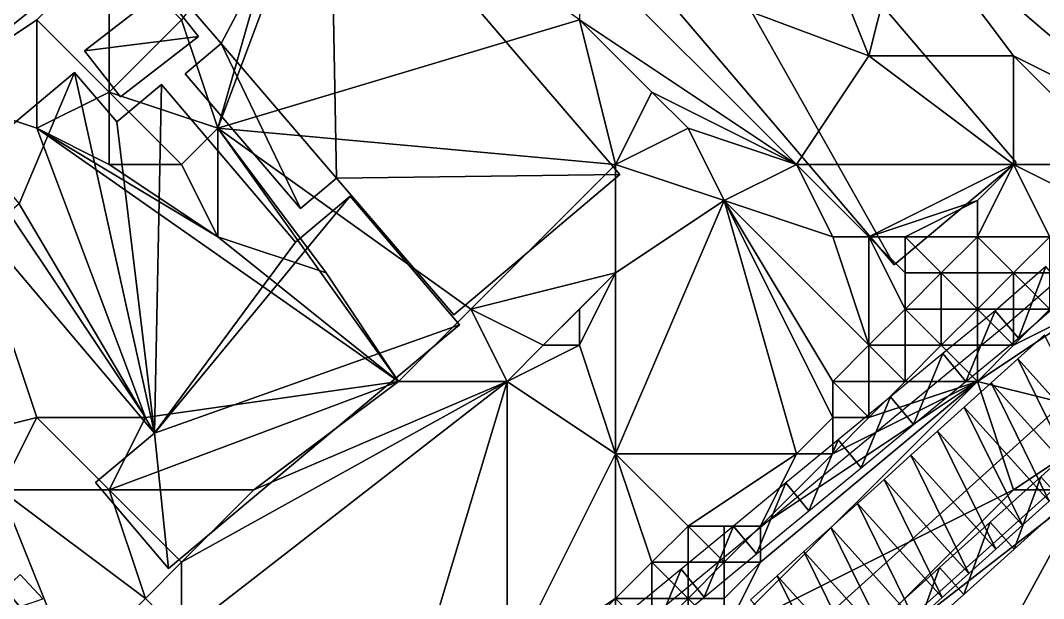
# Model space of a CAD drawing. Header units: metres. Extents: x -1103 to 901, y -902 to 905.
# Drawn here: x -52.9 to 3.7, y 380 to 412 of the extents above; entities that cross this region are included whole.
import ezdxf

# ---------------------------------------------------------------- set-up
doc = ezdxf.new("R2010")
doc.units = ezdxf.units.M
for name, color, linetype in [('OSM_BUILDING_FOOTPRINTS', 7, 'CONTINUOUS'), ('OSM_BUILDING_ROOFS', 1, 'CONTINUOUS'), ('OSM_BUILDING_WALLS', 8, 'CONTINUOUS'), ('OSM_ROAD_AXES', 2, 'CONTINUOUS'), ('OSM_ROAD_SURFACE', 9, 'CONTINUOUS'), ('OSM_TERRAIN', 3, 'CONTINUOUS'), ('OSM_WATER_SURFACE', 5, 'CONTINUOUS'), ('OSM_WATERWAYS', 5, 'CONTINUOUS')]:
    doc.layers.add(name, color=color, linetype=linetype)

msp = doc.modelspace()

# ---------------------------------------------------------------- linework, layer by layer
at = {"layer": 'OSM_BUILDING_FOOTPRINTS'}
for points in [[(-33.858, 432.794, 9.679), (-27.115, 438.467, 9.679), (2.133, 404.107, 9.679), (-4.598, 398.455, 9.679), (-33.858, 432.794, 9.679)], [(-44.956, 414.358, 9.906), (-35.781, 422.122, 9.906), (-19.775, 403.443, 9.906), (-28.95, 395.68, 9.906), (-35.427, 403.244, 9.906), (-37.417, 401.563, 9.906), (-43.795, 409.006, 9.906), (-41.805, 410.687, 9.906), (-44.956, 414.358, 9.906)], [(-45.066, 413.617, 9.858), (-43.066, 411.074, 9.858), (-47.366, 407.745, 9.858), (-49.366, 410.289, 9.858), (-45.066, 413.617, 9.858)], [(-54.882, 400.225, 9.994), (-45.486, 389.144, 9.994), (-48.758, 386.401, 9.994), (-44.713, 381.646, 9.994), (-28.64, 395.127, 9.994), (-34.676, 402.238, 9.994), (-37.705, 399.705, 9.994), (-45.1, 408.431, 9.994), (-47.576, 406.352, 9.994), (-49.908, 409.094, 9.994), (-55.313, 404.571, 9.994), (-52.981, 401.817, 9.994), (-54.882, 400.225, 9.994)]]:
    msp.add_polyline3d(points, close=True, dxfattribs=at)
at = {"layer": 'OSM_BUILDING_ROOFS'}
for points in [[(-27.115, 438.467, 19.679), (-33.858, 432.794, 19.679), (-4.598, 398.455, 19.679)], [(-27.115, 438.467, 19.679), (-4.598, 398.455, 19.679), (2.133, 404.107, 19.679)], [(-35.781, 422.122, 19.906), (-44.956, 414.358, 19.906), (-41.805, 410.687, 19.906)], [(-35.427, 403.244, 19.906), (-35.781, 422.122, 19.906), (-41.805, 410.687, 19.906)], [(-35.427, 403.244, 19.906), (-19.775, 403.443, 19.906), (-35.781, 422.122, 19.906)], [(-43.066, 411.074, 19.858), (-45.066, 413.617, 19.858), (-49.366, 410.289, 19.858)], [(-43.066, 411.074, 19.858), (-49.366, 410.289, 19.858), (-47.366, 407.745, 19.858)], [(-41.805, 410.687, 19.906), (-43.795, 409.006, 19.906), (-37.417, 401.563, 19.906)], [(-41.805, 410.687, 19.906), (-37.417, 401.563, 19.906), (-35.427, 403.244, 19.906)], [(-49.908, 409.094, 15.194), (-55.313, 404.571, 15.194), (-52.981, 401.817, 15.194)], [(-49.908, 409.094, 15.194), (-52.981, 401.817, 15.194), (-45.486, 389.144, 15.194)], [(-45.486, 389.144, 15.194), (-47.576, 406.352, 15.194), (-49.908, 409.094, 15.194)], [(-45.486, 389.144, 15.194), (-45.1, 408.431, 15.194), (-47.576, 406.352, 15.194)], [(-45.486, 389.144, 15.194), (-37.705, 399.705, 15.194), (-45.1, 408.431, 15.194)], [(-35.427, 403.244, 19.906), (-28.95, 395.68, 19.906), (-19.775, 403.443, 19.906)], [(-45.486, 389.144, 15.194), (-28.64, 395.127, 15.194), (-34.676, 402.238, 15.194)], [(-45.486, 389.144, 15.194), (-34.676, 402.238, 15.194), (-37.705, 399.705, 15.194)], [(-52.981, 401.817, 15.194), (-54.882, 400.225, 15.194), (-45.486, 389.144, 15.194)], [(-45.486, 389.144, 15.194), (-44.713, 381.646, 15.194), (-28.64, 395.127, 15.194)], [(-45.486, 389.144, 15.194), (-48.758, 386.401, 15.194), (-44.713, 381.646, 15.194)]]:
    msp.add_3dface(points, dxfattribs=at)
at = {"layer": 'OSM_BUILDING_WALLS'}
for points in [[(2.133, 404.107, 9.679), (-27.115, 438.467, 9.679), (-27.115, 438.467, 19.679)], [(2.133, 404.107, 9.679), (-27.115, 438.467, 19.679), (2.133, 404.107, 19.679)], [(-33.858, 432.794, 9.679), (-4.598, 398.455, 9.679), (-4.598, 398.455, 19.679)], [(-33.858, 432.794, 9.679), (-4.598, 398.455, 19.679), (-33.858, 432.794, 19.679)], [(-19.775, 403.443, 9.906), (-35.781, 422.122, 9.906), (-35.781, 422.122, 19.906)], [(-19.775, 403.443, 9.906), (-35.781, 422.122, 19.906), (-19.775, 403.443, 19.906)], [(-44.956, 414.358, 9.906), (-41.805, 410.687, 9.906), (-41.805, 410.687, 19.906)], [(-44.956, 414.358, 9.906), (-41.805, 410.687, 19.906), (-44.956, 414.358, 19.906)], [(-45.066, 413.617, 9.858), (-49.366, 410.289, 9.858), (-49.366, 410.289, 19.858)], [(-45.066, 413.617, 9.858), (-49.366, 410.289, 19.858), (-45.066, 413.617, 19.858)], [(-43.066, 411.074, 9.858), (-45.066, 413.617, 9.858), (-45.066, 413.617, 19.858)], [(-43.066, 411.074, 9.858), (-45.066, 413.617, 19.858), (-43.066, 411.074, 19.858)], [(-47.366, 407.745, 9.858), (-43.066, 411.074, 9.858), (-43.066, 411.074, 19.858)], [(-47.366, 407.745, 9.858), (-43.066, 411.074, 19.858), (-47.366, 407.745, 19.858)], [(-41.805, 410.687, 9.906), (-43.795, 409.006, 9.906), (-43.795, 409.006, 19.906)], [(-41.805, 410.687, 9.906), (-43.795, 409.006, 19.906), (-41.805, 410.687, 19.906)], [(-49.366, 410.289, 9.858), (-47.366, 407.745, 9.858), (-47.366, 407.745, 19.858)], [(-49.366, 410.289, 9.858), (-47.366, 407.745, 19.858), (-49.366, 410.289, 19.858)], [(-49.908, 409.094, 9.994), (-55.313, 404.571, 9.994), (-55.313, 404.571, 15.194)], [(-49.908, 409.094, 9.994), (-55.313, 404.571, 15.194), (-49.908, 409.094, 15.194)], [(-47.576, 406.352, 9.994), (-49.908, 409.094, 9.994), (-49.908, 409.094, 15.194)], [(-47.576, 406.352, 9.994), (-49.908, 409.094, 15.194), (-47.576, 406.352, 15.194)], [(-43.795, 409.006, 9.906), (-37.417, 401.563, 9.906), (-37.417, 401.563, 19.906)], [(-43.795, 409.006, 9.906), (-37.417, 401.563, 19.906), (-43.795, 409.006, 19.906)], [(-45.1, 408.431, 9.994), (-47.576, 406.352, 9.994), (-47.576, 406.352, 15.194)], [(-45.1, 408.431, 9.994), (-47.576, 406.352, 15.194), (-45.1, 408.431, 15.194)], [(-37.705, 399.705, 9.994), (-45.1, 408.431, 9.994), (-45.1, 408.431, 15.194)], [(-37.705, 399.705, 9.994), (-45.1, 408.431, 15.194), (-37.705, 399.705, 15.194)], [(-4.598, 398.455, 9.679), (2.133, 404.107, 9.679), (2.133, 404.107, 19.679)], [(-4.598, 398.455, 9.679), (2.133, 404.107, 19.679), (-4.598, 398.455, 19.679)], [(-28.95, 395.68, 9.906), (-19.775, 403.443, 9.906), (-19.775, 403.443, 19.906)], [(-28.95, 395.68, 9.906), (-19.775, 403.443, 19.906), (-28.95, 395.68, 19.906)], [(-37.417, 401.563, 9.906), (-35.427, 403.244, 9.906), (-35.427, 403.244, 19.906)], [(-37.417, 401.563, 9.906), (-35.427, 403.244, 19.906), (-37.417, 401.563, 19.906)], [(-35.427, 403.244, 9.906), (-28.95, 395.68, 9.906), (-28.95, 395.68, 19.906)], [(-35.427, 403.244, 9.906), (-28.95, 395.68, 19.906), (-35.427, 403.244, 19.906)], [(-34.676, 402.238, 9.994), (-37.705, 399.705, 9.994), (-37.705, 399.705, 15.194)], [(-34.676, 402.238, 9.994), (-37.705, 399.705, 15.194), (-34.676, 402.238, 15.194)], [(-28.64, 395.127, 9.994), (-34.676, 402.238, 9.994), (-34.676, 402.238, 15.194)], [(-28.64, 395.127, 9.994), (-34.676, 402.238, 15.194), (-28.64, 395.127, 15.194)], [(-54.882, 400.225, 9.994), (-45.486, 389.144, 9.994), (-45.486, 389.144, 15.194)], [(-54.882, 400.225, 9.994), (-45.486, 389.144, 15.194), (-54.882, 400.225, 15.194)], [(-44.713, 381.646, 9.994), (-28.64, 395.127, 9.994), (-28.64, 395.127, 15.194)], [(-44.713, 381.646, 9.994), (-28.64, 395.127, 15.194), (-44.713, 381.646, 15.194)], [(-45.486, 389.144, 9.994), (-48.758, 386.401, 9.994), (-48.758, 386.401, 15.194)], [(-45.486, 389.144, 9.994), (-48.758, 386.401, 15.194), (-45.486, 389.144, 15.194)], [(-48.758, 386.401, 9.994), (-44.713, 381.646, 9.994), (-44.713, 381.646, 15.194)], [(-48.758, 386.401, 9.994), (-44.713, 381.646, 15.194), (-48.758, 386.401, 15.194)]]:
    msp.add_3dface(points, dxfattribs=at)
at = {"layer": 'OSM_ROAD_AXES'}
msp.add_polyline3d([(-77.255, 318.222, 13.765), (-17.587, 370.653, 14.891), (41.507, 423.969, 9.215), (64.886, 443.101, 7.999), (86.894, 462.421, 8.395), (179.625, 541.713, 13.917)], dxfattribs=at)
at = {"layer": 'OSM_ROAD_SURFACE'}
for points in [[(6.918, 388.048, 13.655), (3.706, 394.578, 13.53), (2.229, 393.245, 13.642)], [(5.441, 386.715, 13.722), (2.229, 393.245, 13.642), (0.752, 391.912, 13.733)], [(5.441, 386.715, 13.722), (6.918, 388.048, 13.655), (2.229, 393.245, 13.642)], [(3.963, 385.382, 13.797), (0.752, 391.912, 13.733), (-0.726, 390.579, 13.84)], [(3.963, 385.382, 13.797), (5.441, 386.715, 13.722), (0.752, 391.912, 13.733)], [(2.486, 384.049, 13.883), (-0.726, 390.579, 13.84), (-2.203, 389.246, 13.938)], [(2.486, 384.049, 13.883), (3.963, 385.382, 13.797), (-0.726, 390.579, 13.84)], [(1.009, 382.716, 13.968), (-2.203, 389.246, 13.938), (-3.68, 387.914, 14.036)], [(1.009, 382.716, 13.968), (2.486, 384.049, 13.883), (-2.203, 389.246, 13.938)], [(-0.469, 381.383, 14.054), (-3.68, 387.914, 14.036), (-5.158, 386.581, 14.134)], [(-0.469, 381.383, 14.054), (1.009, 382.716, 13.968), (-3.68, 387.914, 14.036)], [(-1.946, 380.05, 14.139), (-5.158, 386.581, 14.134), (-6.635, 385.248, 14.232)], [(-1.946, 380.05, 14.139), (-0.469, 381.383, 14.054), (-5.158, 386.581, 14.134)], [(-3.423, 378.718, 14.225), (-6.635, 385.248, 14.232), (-8.112, 383.915, 14.329)], [(-3.423, 378.718, 14.225), (-1.946, 380.05, 14.139), (-6.635, 385.248, 14.232)], [(-4.901, 377.385, 14.326), (-8.112, 383.915, 14.329), (-9.59, 382.582, 14.422)], [(-4.901, 377.385, 14.326), (-3.423, 378.718, 14.225), (-8.112, 383.915, 14.329)], [(-6.378, 376.052, 14.433), (-9.59, 382.582, 14.422), (-11.067, 381.249, 14.515)], [(-6.378, 376.052, 14.433), (-4.901, 377.385, 14.326), (-9.59, 382.582, 14.422)], [(-51.66, 379.977, 14.582), (-52.925, 381.311, 14.525), (-55.828, 378.559, 14.546)], [(-7.855, 374.719, 14.539), (-11.067, 381.249, 14.515), (-12.544, 379.916, 14.608)], [(-7.855, 374.719, 14.539), (-6.378, 376.052, 14.433), (-11.067, 381.249, 14.515)]]:
    msp.add_3dface(points, dxfattribs=at)
at = {"layer": 'OSM_TERRAIN'}
for points in [[(-42, 406, 12.31), (-22, 412, 12.354), (-36, 422, 12.178)], [(-42, 406, 12.31), (-36, 422, 12.178), (-38, 420, 12.197)], [(-42, 406, 12.31), (-38, 420, 12.197), (-44, 412, 11.847)], [(-22, 416, 11.905), (-6, 410, 11.88), (-10, 420, 11.91)], [(-6, 410, 11.88), (-4, 418, 12.394), (-10, 420, 11.91)], [(-58, 408, 12.32), (-48, 416, 11.72), (-56, 418, 12.306)], [(-6, 410, 11.88), (2, 410, 12.643), (-4, 418, 12.394)], [(2, 410, 12.643), (10, 406, 12.625), (-4, 418, 12.394)], [(10, 406, 12.625), (4, 418, 12.409), (-4, 418, 12.394)], [(-52, 412, 11.995), (-48, 416, 11.72), (-58, 408, 12.32)], [(-52, 412, 11.995), (-48, 408, 11.941), (-48, 416, 11.72)], [(-48, 408, 11.941), (-44, 412, 11.847), (-48, 416, 11.72)], [(-22, 412, 12.354), (-10, 404, 12.066), (-22, 416, 11.905)], [(-10, 404, 12.066), (-6, 410, 11.88), (-22, 416, 11.905)], [(-52, 406, 13.153), (-52, 412, 11.995), (-58, 408, 12.32)], [(-52, 406, 13.153), (-48, 408, 11.941), (-52, 412, 11.995)], [(-48, 408, 11.941), (-42, 406, 12.31), (-44, 412, 11.847)], [(-42, 406, 12.31), (-20, 404, 12.25), (-22, 412, 12.354)], [(-20, 404, 12.25), (-18, 408, 12.928), (-22, 412, 12.354)], [(-18, 408, 12.928), (-10, 404, 12.066), (-22, 412, 12.354)], [(2, 404, 11.88), (-6, 410, 11.88), (-10, 404, 12.066)], [(2, 404, 11.88), (2, 410, 12.643), (-6, 410, 11.88)], [(2, 404, 11.88), (8, 404, 12.835), (2, 410, 12.643)], [(8, 404, 12.835), (10, 406, 12.625), (2, 410, 12.643)], [(-60, 388, 14.21), (-52, 390, 13.856), (-58, 408, 12.32)], [(-52, 390, 13.856), (-46, 390, 13.153), (-58, 408, 12.32)], [(-58, 408, 12.32), (-46, 390, 13.153), (-52, 406, 13.153)], [(-52, 406, 13.153), (-48, 404, 13.087), (-48, 408, 11.941)], [(-48, 404, 13.087), (-44, 404, 13.012), (-48, 408, 11.941)], [(-44, 404, 13.012), (-42, 406, 12.31), (-48, 408, 11.941)], [(-20, 404, 12.25), (-16, 406, 13.111), (-18, 408, 12.928)], [(-16, 406, 13.111), (-10, 404, 12.066), (-18, 408, 12.928)], [(-46, 390, 13.153), (-32, 392, 13.199), (-52, 406, 13.153)], [(-32, 392, 13.199), (-42, 400, 13.153), (-52, 406, 13.153)], [(-52, 406, 13.153), (-42, 400, 13.153), (-48, 404, 13.087)], [(-42, 400, 13.153), (-42, 406, 12.31), (-44, 404, 13.012)], [(-36, 398, 13.113), (-32, 392, 13.199), (-42, 406, 12.31)], [(-32, 392, 13.199), (-28, 396, 12.299), (-42, 406, 12.31)], [(-42, 400, 13.153), (-36, 398, 13.113), (-42, 406, 12.31)], [(-28, 396, 12.299), (-20, 404, 12.25), (-42, 406, 12.31)], [(-14, 402, 13.556), (-16, 406, 13.111), (-20, 404, 12.25)], [(-16, 406, 13.111), (-14, 402, 13.556), (-10, 404, 12.066)], [(-42, 400, 13.153), (-44, 404, 13.012), (-48, 404, 13.087)], [(-28, 396, 12.299), (-20, 398, 13.928), (-20, 404, 12.25)], [(-20, 398, 13.928), (-14, 402, 13.556), (-20, 404, 12.25)], [(-14, 402, 13.556), (-8, 400, 12.568), (-10, 404, 12.066)], [(-8, 400, 12.568), (-6, 400, 11.908), (-10, 404, 12.066)], [(-6, 400, 11.908), (2, 404, 11.88), (-10, 404, 12.066)], [(0, 402, 11.966), (2, 404, 11.88), (-6, 400, 11.908)], [(0, 400, 12.561), (4, 400, 13.256), (2, 404, 11.88)], [(0, 400, 12.561), (2, 404, 11.88), (0, 402, 11.966)], [(4, 400, 13.256), (6, 402, 13.045), (2, 404, 11.88)], [(6, 402, 13.045), (8, 404, 12.835), (2, 404, 11.88)], [(-20, 388, 14.858), (-14, 402, 13.556), (-20, 398, 13.928)], [(-20, 388, 14.858), (-10, 388, 14.415), (-14, 402, 13.556)], [(-10, 388, 14.415), (-8, 390, 14.34), (-14, 402, 13.556)], [(-8, 390, 14.34), (-8, 392, 14.229), (-14, 402, 13.556)], [(-8, 392, 14.229), (-6, 394, 14.005), (-14, 402, 13.556)], [(-14, 402, 13.556), (-6, 394, 14.005), (-8, 400, 12.568)], [(-4, 400, 11.88), (0, 402, 11.966), (-6, 400, 11.908)], [(-4, 400, 11.88), (0, 400, 12.561), (0, 402, 11.966)], [(-32, 392, 13.199), (-36, 398, 13.113), (-42, 400, 13.153)], [(-6, 394, 14.005), (-6, 400, 11.908), (-8, 400, 12.568)], [(-6, 394, 14.005), (-4, 396, 13.089), (-6, 400, 11.908)], [(-4, 396, 13.089), (-4, 398, 12.207), (-6, 400, 11.908)], [(-6, 400, 11.908), (-4, 398, 12.207), (-4, 400, 11.88)], [(-4, 398, 12.207), (-2, 398, 12.75), (-4, 400, 11.88)], [(-2, 398, 12.75), (0, 400, 12.561), (-4, 400, 11.88)], [(-2, 398, 12.75), (0, 398, 13.244), (0, 400, 12.561)], [(0, 398, 13.244), (2, 398, 13.354), (0, 400, 12.561)], [(2, 398, 13.354), (4, 400, 13.256), (0, 400, 12.561)], [(2, 398, 13.354), (4, 398, 12.568), (4, 400, 13.256)], [(-24, 394, 14.159), (-20, 398, 13.928), (-28, 396, 12.299)], [(-24, 394, 14.159), (-22, 396, 14.052), (-20, 398, 13.928)], [(-20, 388, 14.858), (-20, 398, 13.928), (-22, 394, 14.265)], [(-22, 394, 14.265), (-20, 398, 13.928), (-22, 396, 14.052)], [(-4, 396, 13.089), (-2, 396, 13.519), (-2, 398, 12.75)], [(-4, 396, 13.089), (-2, 398, 12.75), (-4, 398, 12.207)], [(-2, 396, 13.519), (0, 396, 13.341), (-2, 398, 12.75)], [(0, 396, 13.341), (0, 398, 13.244), (-2, 398, 12.75)], [(0, 396, 13.341), (2, 396, 12.82), (2, 398, 13.354)], [(0, 396, 13.341), (2, 398, 13.354), (0, 398, 13.244)], [(2, 396, 12.82), (4, 396, 13.162), (2, 398, 13.354)], [(4, 396, 13.162), (4, 398, 12.568), (2, 398, 13.354)], [(-26, 392, 14.257), (-28, 396, 12.299), (-32, 392, 13.199)], [(-26, 392, 14.257), (-24, 394, 14.159), (-28, 396, 12.299)], [(-22, 394, 14.265), (-22, 396, 14.052), (-24, 394, 14.159)], [(-6, 394, 14.005), (-4, 394, 13.927), (-4, 396, 13.089)], [(-4, 394, 13.927), (-2, 394, 13.269), (-4, 396, 13.089)], [(-2, 394, 13.269), (-2, 396, 13.519), (-4, 396, 13.089)], [(-2, 394, 13.269), (0, 394, 13.055), (0, 396, 13.341)], [(-2, 394, 13.269), (0, 396, 13.341), (-2, 396, 13.519)], [(0, 392, 13.691), (8, 390, 13.658), (6, 396, 13.392)], [(0, 392, 13.691), (6, 396, 13.392), (2, 394, 13.431)], [(0, 394, 13.055), (2, 394, 13.431), (0, 396, 13.341)], [(2, 394, 13.431), (2, 396, 12.82), (0, 396, 13.341)], [(2, 394, 13.431), (6, 396, 13.392), (4, 396, 13.162)], [(2, 394, 13.431), (4, 396, 13.162), (2, 396, 12.82)], [(-26, 392, 14.257), (-22, 394, 14.265), (-24, 394, 14.159)], [(-26, 392, 14.257), (-20, 388, 14.858), (-22, 394, 14.265)], [(-8, 392, 14.229), (-6, 392, 14.142), (-6, 394, 14.005)], [(-6, 392, 14.142), (-4, 392, 13.18), (-6, 394, 14.005)], [(-4, 392, 13.18), (-4, 394, 13.927), (-6, 394, 14.005)], [(-4, 392, 13.18), (0, 392, 13.691), (-2, 394, 13.269)], [(-4, 392, 13.18), (-2, 394, 13.269), (-4, 394, 13.927)], [(0, 392, 13.691), (0, 394, 13.055), (-2, 394, 13.269)], [(0, 392, 13.691), (2, 394, 13.431), (0, 394, 13.055)], [(-48, 386, 13.153), (-32, 392, 13.199), (-46, 390, 13.153)], [(-48, 386, 13.153), (-40, 386, 13.153), (-32, 392, 13.199)], [(-32, 372, 14.91), (-26, 392, 14.257), (-44, 378, 14.479)], [(-44, 378, 14.479), (-26, 392, 14.257), (-44, 382, 13.209)], [(-44, 382, 13.209), (-26, 392, 14.257), (-40, 386, 13.153)], [(-40, 386, 13.153), (-26, 392, 14.257), (-32, 392, 13.199)], [(-32, 372, 14.91), (-26, 376, 14.87), (-26, 392, 14.257)], [(-26, 392, 14.257), (-26, 376, 14.87), (-20, 388, 14.858)], [(-12, 382, 14.364), (-14, 378, 14.711), (0, 392, 13.691)], [(-14, 378, 14.711), (2, 386, 14.076), (0, 392, 13.691)], [(-12, 382, 14.364), (0, 392, 13.691), (-12, 384, 13.7)], [(-12, 384, 13.7), (0, 392, 13.691), (-8, 388, 13.329)], [(-8, 388, 13.329), (0, 392, 13.691), (-6, 390, 13.196)], [(-8, 390, 14.34), (-6, 390, 13.196), (-8, 392, 14.229)], [(-6, 390, 13.196), (-6, 392, 14.142), (-8, 392, 14.229)], [(-6, 390, 13.196), (-4, 392, 13.18), (-6, 392, 14.142)], [(-6, 390, 13.196), (0, 392, 13.691), (-4, 392, 13.18)], [(2, 386, 14.076), (8, 390, 13.658), (0, 392, 13.691)], [(-54, 386, 14.19), (-52, 390, 13.856), (-60, 388, 14.21)], [(-54, 386, 14.19), (-48, 386, 13.153), (-52, 390, 13.856)], [(-48, 386, 13.153), (-46, 390, 13.153), (-52, 390, 13.856)], [(-10, 388, 14.415), (-8, 388, 13.329), (-8, 390, 14.34)], [(-8, 388, 13.329), (-6, 390, 13.196), (-8, 390, 14.34)], [(2, 386, 14.076), (6, 386, 13.519), (8, 390, 13.658)], [(-58, 348, 14.82), (-50, 376, 14.754), (-60, 388, 14.21)], [(-50, 376, 14.754), (-54, 386, 14.19), (-60, 388, 14.21)], [(-26, 376, 14.87), (-20, 380, 14.93), (-20, 388, 14.858)], [(-20, 380, 14.93), (-18, 382, 14.899), (-20, 388, 14.858)], [(-18, 382, 14.899), (-16, 384, 14.877), (-20, 388, 14.858)], [(-16, 384, 14.877), (-10, 388, 14.415), (-20, 388, 14.858)], [(-16, 384, 14.877), (-12, 384, 13.7), (-10, 388, 14.415)], [(-12, 384, 13.7), (-8, 388, 13.329), (-10, 388, 14.415)], [(-50, 376, 14.754), (-46, 380, 13.843), (-54, 386, 14.19)], [(-54, 386, 14.19), (-46, 380, 13.843), (-48, 386, 13.153)], [(-46, 380, 13.843), (-44, 382, 13.209), (-48, 386, 13.153)], [(-44, 382, 13.209), (-40, 386, 13.153), (-48, 386, 13.153)], [(-12, 372, 14.764), (2, 386, 14.076), (-14, 378, 14.711)], [(-6, 364, 14.647), (6, 386, 13.519), (-12, 372, 14.764)], [(-12, 372, 14.764), (6, 386, 13.519), (2, 386, 14.076)], [(-6, 364, 14.647), (2, 354, 14.833), (6, 386, 13.519)], [(2, 354, 14.833), (16, 372, 13.957), (6, 386, 13.519)], [(-18, 382, 14.899), (-16, 382, 13.82), (-16, 384, 14.877)], [(-16, 382, 13.82), (-14, 382, 13.838), (-16, 384, 14.877)], [(-14, 382, 13.838), (-14, 384, 14.039), (-16, 384, 14.877)], [(-14, 384, 14.039), (-12, 384, 13.7), (-16, 384, 14.877)], [(-14, 382, 13.838), (-12, 382, 14.364), (-12, 384, 13.7)], [(-14, 382, 13.838), (-12, 384, 13.7), (-14, 384, 14.039)], [(-46, 380, 13.843), (-44, 378, 14.479), (-44, 382, 13.209)], [(-20, 380, 14.93), (-18, 380, 13.814), (-18, 382, 14.899)], [(-18, 380, 13.814), (-16, 380, 13.952), (-18, 382, 14.899)], [(-16, 380, 13.952), (-16, 382, 13.82), (-18, 382, 14.899)], [(-16, 380, 13.952), (-14, 380, 14.58), (-14, 382, 13.838)], [(-16, 380, 13.952), (-14, 382, 13.838), (-16, 382, 13.82)], [(-14, 380, 14.58), (-12, 382, 14.364), (-14, 382, 13.838)], [(-14, 380, 14.58), (-14, 378, 14.711), (-12, 382, 14.364)], [(-50, 376, 14.754), (-44, 378, 14.479), (-46, 380, 13.843)], [(-22, 378, 14.7), (-20, 380, 14.93), (-26, 376, 14.87)], [(-22, 378, 14.7), (-20, 378, 13.867), (-20, 380, 14.93)], [(-20, 378, 13.867), (-18, 378, 14.073), (-20, 380, 14.93)], [(-18, 378, 14.073), (-18, 380, 13.814), (-20, 380, 14.93)], [(-18, 378, 14.073), (-16, 378, 14.758), (-16, 380, 13.952)], [(-18, 378, 14.073), (-16, 380, 13.952), (-18, 380, 13.814)], [(-16, 378, 14.758), (-14, 378, 14.711), (-16, 380, 13.952)], [(-14, 378, 14.711), (-14, 380, 14.58), (-16, 380, 13.952)]]:
    msp.add_3dface(points, dxfattribs=at)
at = {"layer": 'OSM_WATER_SURFACE'}
for points in [[(3.778, 398.353, 13.147), (0.978, 395.912, 13.414), (2.272, 394.386, 13.414)], [(3.778, 398.353, 13.147), (2.272, 394.386, 13.414), (5.092, 396.846, 13.147)], [(0.978, 395.912, 13.414), (-1.904, 393.536, 13.666), (-0.632, 391.993, 13.666)], [(0.978, 395.912, 13.414), (-0.632, 391.993, 13.666), (2.272, 394.386, 13.414)], [(-1.904, 393.536, 13.666), (-4.798, 391.151, 13.901), (-3.526, 389.608, 13.901)], [(-1.904, 393.536, 13.666), (-3.526, 389.608, 13.901), (-0.632, 391.993, 13.666)], [(-4.798, 391.151, 13.901), (-7.691, 388.767, 14.116), (-6.419, 387.223, 14.116)], [(-4.798, 391.151, 13.901), (-6.419, 387.223, 14.116), (-3.526, 389.608, 13.901)], [(6.295, 389.243, 13.799), (3.499, 386.728, 13.993), (4.836, 385.241, 13.663)], [(-7.691, 388.767, 14.116), (-10.584, 386.382, 14.301), (-9.312, 384.839, 14.301)], [(-7.691, 388.767, 14.116), (-9.312, 384.839, 14.301), (-6.419, 387.223, 14.116)], [(-10.584, 386.382, 14.301), (-13.478, 383.998, 14.451), (-12.206, 382.454, 14.451)], [(-10.584, 386.382, 14.301), (-12.206, 382.454, 14.451), (-9.312, 384.839, 14.301)], [(3.499, 386.728, 13.993), (0.702, 384.213, 14.146), (2.039, 382.726, 13.848)], [(3.499, 386.728, 13.993), (2.039, 382.726, 13.848), (4.836, 385.241, 13.663)], [(0.702, 384.213, 14.146), (-2.095, 381.699, 14.309), (-0.757, 380.211, 14.049)], [(0.702, 384.213, 14.146), (-0.757, 380.211, 14.049), (2.039, 382.726, 13.848)], [(-13.478, 383.998, 14.451), (-16.371, 381.613, 14.566), (-15.099, 380.07, 14.566)], [(-13.478, 383.998, 14.451), (-15.099, 380.07, 14.566), (-12.206, 382.454, 14.451)], [(-16.371, 381.613, 14.566), (-19.264, 379.228, 14.645), (-17.992, 377.685, 14.645)], [(-16.371, 381.613, 14.566), (-17.992, 377.685, 14.645), (-15.099, 380.07, 14.566)], [(-2.095, 381.699, 14.309), (-4.891, 379.184, 14.463), (-3.554, 377.697, 14.25)], [(-2.095, 381.699, 14.309), (-3.554, 377.697, 14.25), (-0.757, 380.211, 14.049)]]:
    msp.add_3dface(points, dxfattribs=at)
at = {"layer": 'OSM_WATERWAYS'}
for points in [[(174.23, 529.858, 14.134), (133.762, 495.487, 12.985), (94.941, 461.226, 7.684), (56.021, 429.852, 8.308), (23.744, 403.587, 11.901), (-12.612, 370.896, 14.729), (-49.842, 336.724, 14.854), (-68.6, 317.835, 13.8), (-75.099, 313.81, 14.092), (-107.244, 287.711, 16.192), (-140.394, 265.593, 18.761), (-158.511, 247.987, 19.854), (-231.234, 184.054, 16.372), (-192.335, 140.559, 13.465), (-186.952, 136.833, 13.246), (-188.356, 116.451, 11.793)], [(82.041, 464.102, 8.984), (65.593, 447.579, 8.423), (38.158, 427.01, 8.948), (1.625, 395.149, 13.178), (-21.522, 376.072, 14.003), (-118.828, 291.327, 16.073), (-161.33, 257.519, 19.095), (-179.867, 240.135, 19.492), (-235.909, 189.562, 16.75), (-231.234, 184.054, 16.372)]]:
    msp.add_polyline3d(points, dxfattribs=at)

doc.saveas('drawing.dxf')
